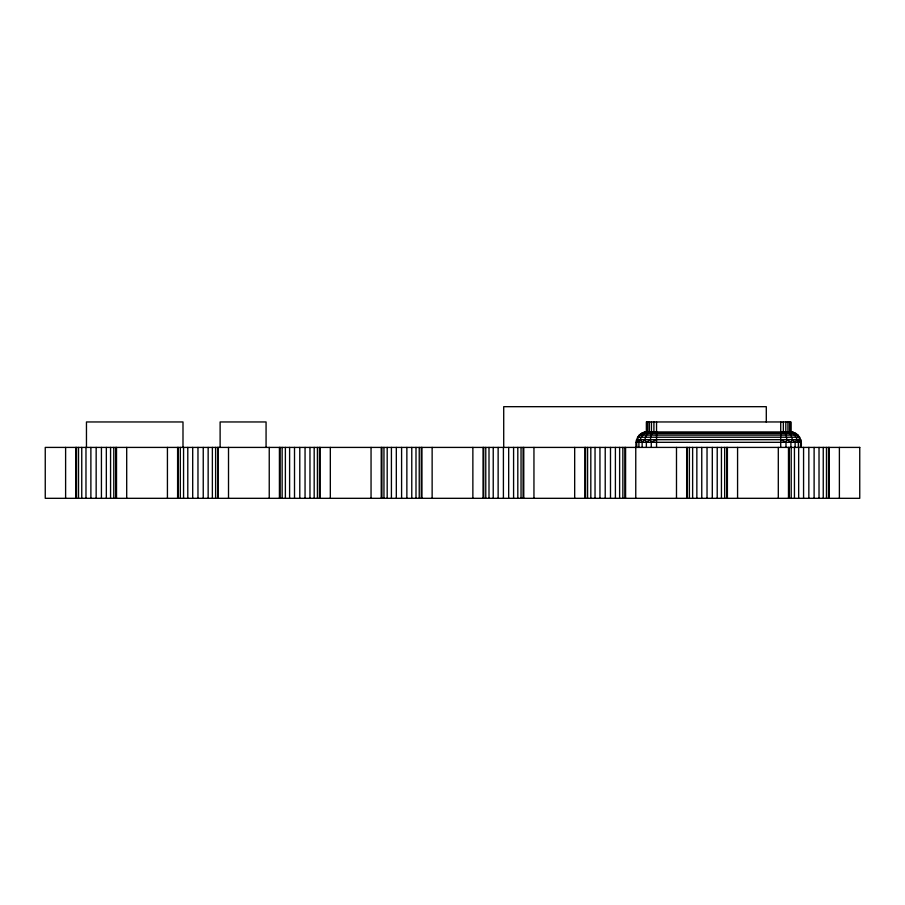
<?xml version="1.0" encoding="UTF-8"?>
<svg xmlns="http://www.w3.org/2000/svg" width="905" height="905" viewBox="0 0 905 905"><rect width="100%" height="100%" fill="white"/><g stroke="black" fill="none" stroke-linecap="round" stroke-linejoin="round"><path stroke-width="1.36" d="M651.272 447.409L651.272 442.319L650.356 439.683L651.17 435.124L652.584 432.488L656.544 432.488M636.181 447.409C634.733 440.588 638.523 432.024 646.362 432.138L790.902 432.138C798.753 432.024 802.543 440.588 801.083 447.409M800.393 447.409L800.744 439.683L636.532 439.683L636.871 447.409M636.871 442.319C637.414 437.206 641.238 432.205 646.713 432.138L643.726 432.488L793.538 432.488L790.563 432.138C796.027 432.205 799.85 437.206 800.393 442.319M642.143 447.409L642.143 442.319L644.779 439.683L646.328 435.124L649.349 432.138C643.116 431.47 640.955 437.816 638.907 442.319L638.907 447.409M785.993 447.409L785.993 442.319L786.909 439.683L786.094 435.124L784.692 432.488L780.721 432.488M798.357 447.409L798.357 442.319L799.76 439.683M790.902 447.409L790.902 442.319L792.486 439.683L790.947 435.124L787.927 432.138C794.16 431.47 796.31 437.816 798.357 442.319M795.122 447.409L795.122 442.319L796.92 439.683M639.756 435.124L641.792 433.506L646.713 432.138M646.362 447.409L646.362 442.319L650.356 439.683M651.272 442.319L656.544 439.683M784.692 432.488L788.255 432.488M646.181 432.488L647.731 432.138L644.36 432.488M649.009 432.488L652.584 432.488M641.272 433.506L795.993 433.506M639.168 435.124L798.108 435.124M637.55 437.228L799.726 437.228M636.181 442.319L801.083 442.319M792.916 432.488L789.545 432.138L791.094 432.488M780.721 439.683L785.993 442.319M786.909 439.683L790.902 442.319M792.486 439.683L795.122 442.319M640.355 439.683L642.143 442.319M644.779 439.683L646.362 442.319M637.505 439.683L638.907 442.319M839.388 447.409L839.388 498.316M829.206 447.409L829.206 498.316M828.516 447.409L828.516 498.316M826.48 447.409L826.48 498.316M823.245 447.409L823.245 498.316M819.025 447.409L819.025 498.316M814.115 447.409L814.115 498.316M808.844 447.409L808.844 498.316M803.572 447.409L803.572 498.316M798.663 447.409L798.663 498.316M794.443 447.409L794.443 498.316M791.208 447.409L791.208 498.316M790.902 433.269L790.902 421.956L646.362 421.956L646.362 433.269M790.563 421.956L790.563 433.269M789.545 421.956L789.545 433.269M789.171 447.409L789.171 498.316M788.481 447.409L788.481 498.316M787.927 421.956L787.927 433.269M785.812 421.956L785.812 433.269M783.357 421.956L783.357 431.855M780.721 421.956L780.721 431.855M780.721 432.138L780.721 447.409M778.3 447.409L778.3 498.316M766.297 422.137L766.297 406.684L503.712 406.684L503.712 447.409M737.575 447.409L737.575 498.316M727.394 447.409L727.394 498.316M726.704 447.409L726.704 498.316M724.667 447.409L724.667 498.316M721.432 447.409L721.432 498.316M717.213 447.409L717.213 498.316M712.303 447.409L712.303 498.316M707.031 447.409L707.031 498.316M701.76 447.409L701.76 498.316M696.85 447.409L696.85 498.316M692.63 447.409L692.63 498.316M689.395 447.409L689.395 498.316M687.359 447.409L687.359 498.316M686.669 447.409L686.669 498.316M676.488 447.409L676.488 498.316M656.544 421.956L656.544 431.855M656.544 432.138L656.544 447.409M653.908 421.956L653.908 431.855M651.453 421.956L651.453 433.269M649.349 421.956L649.349 433.269M647.731 421.956L647.731 433.269M646.713 421.956L646.713 433.269M635.763 447.409L635.763 498.316M625.581 447.409L625.581 498.316M624.891 447.409L624.891 498.316M622.855 447.409L622.855 498.316M619.62 447.409L619.62 498.316M615.4 447.409L615.4 498.316M610.49 447.409L610.49 498.316M605.219 447.409L605.219 498.316M599.947 447.409L599.947 498.316M595.038 447.409L595.038 498.316M590.818 447.409L590.818 498.316M587.583 447.409L587.583 498.316M585.546 447.409L585.546 498.316M584.856 447.409L584.856 498.316M574.675 447.409L574.675 498.316M533.95 447.409L533.95 498.316M523.769 447.409L523.769 498.316M523.079 447.409L523.079 498.316M521.042 447.409L521.042 498.316M517.807 447.409L517.807 498.316M513.588 447.409L513.588 498.316M508.678 447.409L508.678 498.316M503.406 447.409L503.406 498.316M498.135 447.409L498.135 498.316M493.225 447.409L493.225 498.316M489.005 447.409L489.005 498.316M485.77 447.409L485.77 498.316M483.734 447.409L483.734 498.316M483.044 447.409L483.044 498.316M472.863 447.409L472.863 498.316M432.138 447.409L432.138 498.316M421.956 447.409L421.956 498.316M421.266 447.409L421.266 498.316M419.23 447.409L419.23 498.316M415.995 447.409L415.995 498.316M411.775 447.409L411.775 498.316M406.865 447.409L406.865 498.316M401.594 447.409L401.594 498.316M396.322 447.409L396.322 498.316M391.413 447.409L391.413 498.316M387.193 447.409L387.193 498.316M383.958 447.409L383.958 498.316M381.921 447.409L381.921 498.316M381.231 447.409L381.231 498.316M371.05 447.409L371.05 498.316M330.325 447.409L330.325 498.316M320.144 447.409L320.144 498.316M319.454 447.409L319.454 498.316M317.417 447.409L317.417 498.316M314.182 447.409L314.182 498.316M309.963 447.409L309.963 498.316M305.053 447.409L305.053 498.316M299.781 447.409L299.781 498.316M294.51 447.409L294.51 498.316M289.6 447.409L289.6 498.316M285.38 447.409L285.38 498.316M282.145 447.409L282.145 498.316M280.109 447.409L280.109 498.316M279.419 447.409L279.419 498.316M269.238 447.409L269.238 498.316M266.07 447.409L266.07 421.956L220.119 421.956L220.119 447.409M228.513 447.409L228.513 498.316M218.331 447.409L218.331 498.316M217.641 447.409L217.641 498.316M215.605 447.409L215.605 498.316M212.37 447.409L212.37 498.316M208.15 447.409L208.15 498.316M203.24 447.409L203.24 498.316M197.969 447.409L197.969 498.316M192.697 447.409L192.697 498.316M187.788 447.409L187.788 498.316M183.568 447.409L183.568 498.316M182.991 447.409L182.991 421.956L86.461 421.956L86.461 447.409M180.333 447.409L180.333 498.316M178.296 447.409L178.296 498.316M177.606 447.409L177.606 498.316M167.425 447.409L167.425 498.316M126.7 447.409L126.7 498.316M116.519 447.409L116.519 498.316M115.829 447.409L115.829 498.316M113.792 447.409L113.792 498.316M110.557 447.409L110.557 498.316M106.338 447.409L106.338 498.316M101.428 447.409L101.428 498.316M96.156 447.409L96.156 498.316M90.885 447.409L90.885 498.316M85.975 447.409L85.975 498.316M81.755 447.409L81.755 498.316M78.52 447.409L78.52 498.316M76.484 447.409L76.484 498.316M75.794 447.409L75.794 498.316M65.613 447.409L65.613 498.316M859.75 447.409L45.25 447.409L45.25 498.316L859.75 498.316L859.75 447.409"/></g></svg>
